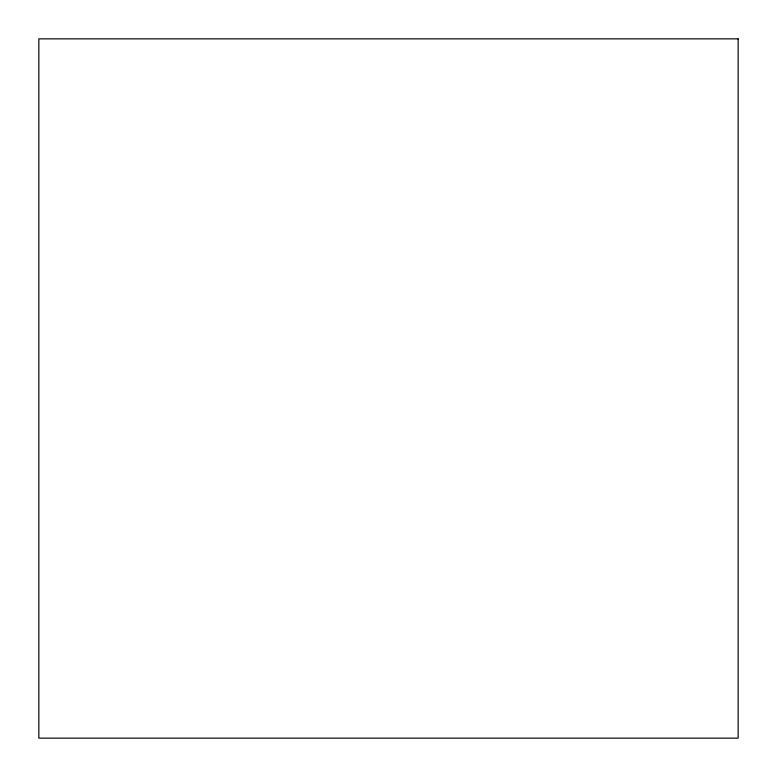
<?xml version="1.0" encoding="UTF-8"?>
<svg xmlns="http://www.w3.org/2000/svg" width="777" height="777" viewBox="0 0 777 777"><rect width="100%" height="100%" fill="white"/><g stroke="black" fill="none" stroke-linecap="round" stroke-linejoin="round"><path stroke-width="1.17" d="M738.15 38.85L38.85 38.85L38.85 738.15L738.15 738.15L738.15 38.85"/></g></svg>
